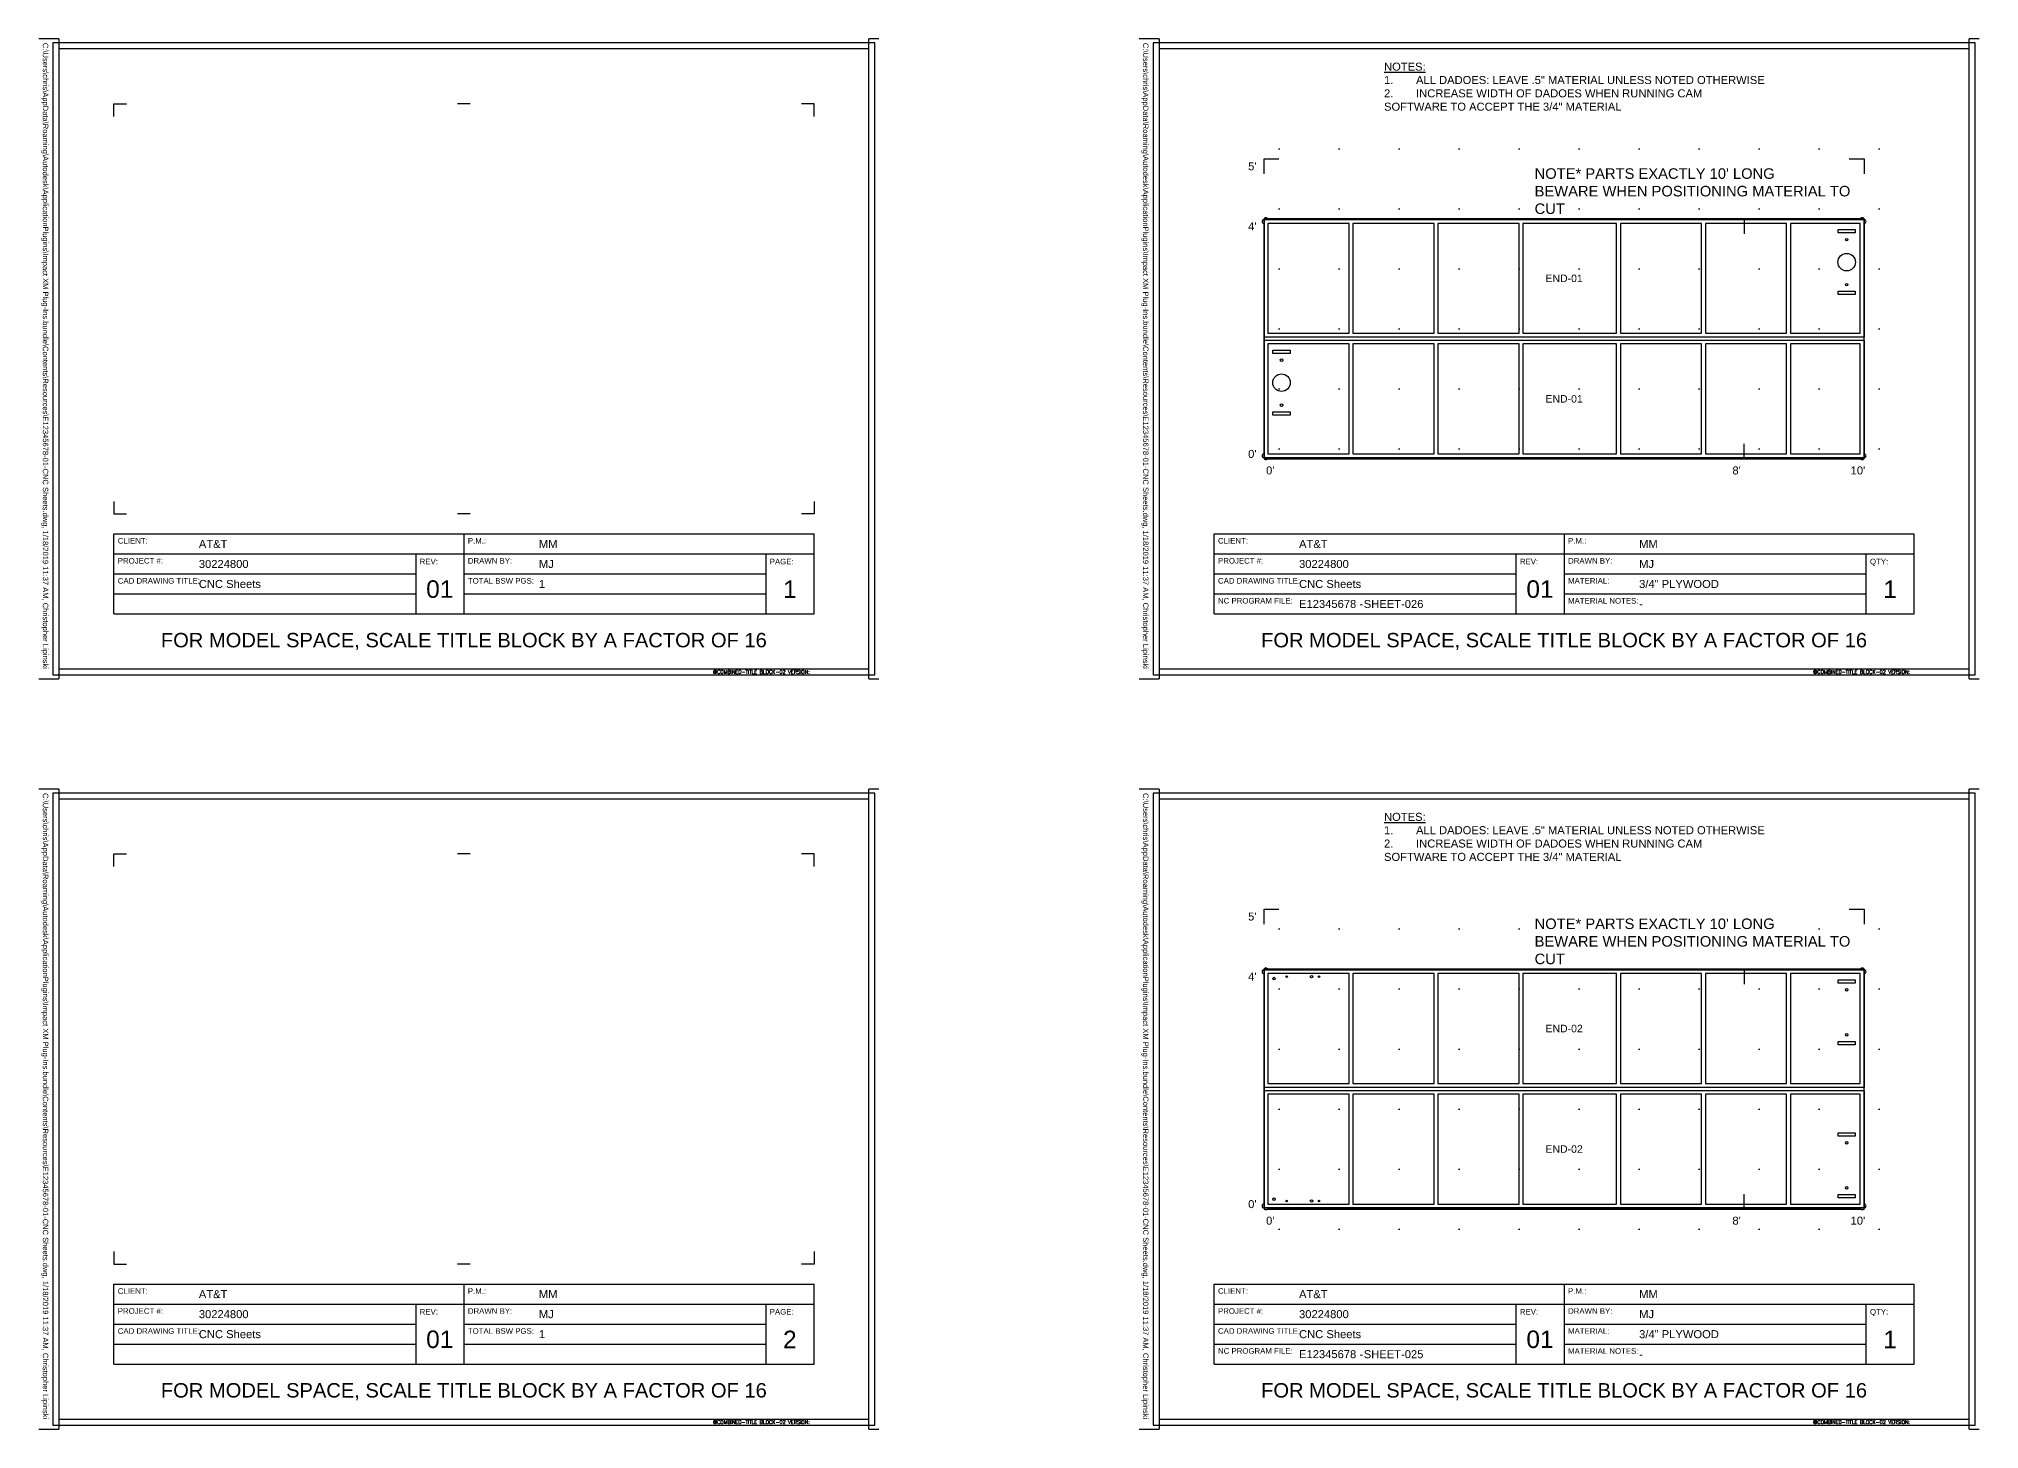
# Model space of a CAD drawing. Header units: inches. Extents: x 292 to 1880, y 512 to 1390.
# Drawn here: x 292 to 680, y 1112 to 1390 of the extents above; entities that cross this region are included whole.
import ezdxf
from ezdxf.enums import TextEntityAlignment as Align

# ---------------------------------------------------------------- set-up
doc = ezdxf.new("R2010")
doc.units = ezdxf.units.IN
doc.header["$MEASUREMENT"] = 0
doc.layers.get('Defpoints').update_dxf_attribs({"true_color": 0xff8080})
for name, color, linetype in [('0_GRID', 11, 'Continuous'), ('MD_Annotation', 4, 'Continuous'), ('MD_Title Blocks', 40, 'Continuous'), ('NC_Dado 0.25 Deep', 151, 'Continuous'), ('NC_Drill_D0.313', 20, 'Continuous'), ('NC_Drill_D0.5', 104, 'Continuous'), ('NC_Inside', 230, 'Continuous'), ('NC_Material', 5, 'Continuous'), ('NC_Outside', 74, 'Continuous')]:
    doc.layers.add(name, color=color, linetype=linetype)
doc.styles.add('ANNO', font='swissli.ttf')
doc.styles.get("Standard").update_dxf_attribs({"font": 'simplex.shx'})

# ---------------------------------------------------------------- blocks, each defined once
blk = doc.blocks.new('TBLOCK-CNC SHEET GRID-02')
at = {"layer": '0_GRID'}
h = blk.add_hatch(dxfattribs=at)
h.set_pattern_fill('GRID', color=11, scale=1.5, pattern_type=2)
h.set_pattern_definition([(0, (0.75, 1.5), (0, 1.5), [0, -1.5]), (0, (1.5, 1.5), (0, 1.5), [0, -1.5]), (0, (0, 1.5), (0, 1.5), [0, -1.5]), (0, (1.5, 0), (0, 1.5), [0, -1.5]), (0, (0.75, 0), (0, 1.5), [0, -1.5]), (0, (0, 0), (0, 1.5), [0, -1.5]), (0, (0.75, 0.75), (0, 1.5), [0, -1.5]), (0, (1.5, 0.75), (0, 1.5), [0, -1.5]), (0, (0, 0.75), (0, 1.5), [0, -1.5])])
h.paths.add_polyline_path([(7.75, 4), (-0.25, 4), (-0.25, -0.25), (7.75, -0.25)])
at = {"color": 14}
for p, q in [((0, 3.562), (0, 3.75)), ((0, 3.75), (0.187, 3.75)), ((7.312, 3.75), (7.5, 3.75)), ((7.5, 3.75), (7.5, 3.562)), ((0, 2.812), (0, 3)), ((0, 3), (0.187, 3)), ((5.812, 3), (6, 3)), ((6, 3), (6, 2.812)), ((7.312, 3), (7.5, 3)), ((7.5, 3), (7.5, 2.812)), ((0, 0.187), (0, 0)), ((0, 0), (0.187, 0)), ((5.812, 0), (6, 0)), ((6, 0), (6, 0.187)), ((7.312, 0), (7.5, 0)), ((7.5, 0), (7.5, 0.187))]:
    blk.add_line(p, q, dxfattribs=at)
at = {"color": 11, "char_height": 0.1, "style": 'ANNO'}
for s, insert, attachment_point in [("5'", (-0.094, 3.656), 6), ("4'", (-0.094, 2.906), 6), ("0'", (-0.094, 0.062), 6), ("0'", (0.078, -0.094), 2), ("8'", (5.906, -0.094), 2), ("10'", (7.422, -0.094), 2)]:
    blk.add_mtext(s, dxfattribs=dict(at, insert=insert, attachment_point=attachment_point))
blk = doc.blocks.new('TBLOCK-CNC NOTES-02')
at = {"color": 4, "linetype": 'Continuous', "insert": (0, 0), "char_height": 0.1, "width": 4.5, "attachment_point": 1, "style": 'ANNO'}
blk.add_mtext('\\A1;{\\LNOTES:\\P\\pi-0.3,l0.4,t0.4;}1.^IALL DADOES: LEAVE .5" MATERIAL UNLESS NOTED OTHERWISE\\P2.^IINCREASE WIDTH OF DADOES WHEN RUNNING CAM SOFTWARE TO ACCEPT THE 3/4" MATERIAL ', dxfattribs=at)
blk = doc.blocks.new('*U8')
at = {"color": 5}
for p, q in [((0.688, 1.688), (9.438, 1.688)), ((0.688, 0.788), (0.688, 1.688)), ((5.062, 1.688), (5.062, 0.688)), ((9.438, 0.688), (9.438, 1.688)), ((4.46, 1.438), (4.46, 0.688)), ((4.46, 1.438), (5.062, 1.438)), ((8.835, 1.438), (8.835, 0.688)), ((8.835, 1.438), (9.438, 1.438)), ((0.688, 0.688), (0.688, 0.788)), ((0.688, 0.688), (5.062, 0.688)), ((5.062, 0.688), (9.438, 0.688))]:
    blk.add_line(p, q, dxfattribs=at)
at = {"color": 9}
for p, q in [((0.688, 1.438), (4.46, 1.438)), ((5.062, 1.438), (8.835, 1.438)), ((0.688, 1.188), (4.46, 1.188)), ((5.062, 1.188), (8.835, 1.188)), ((0.688, 0.938), (4.46, 0.938)), ((5.062, 0.938), (8.835, 0.938))]:
    blk.add_line(p, q, dxfattribs=at)
blk.add_lwpolyline([(-0.075, -0.075), (10.2, -0.075), (10.2, 7.825), (-0.075, 7.825)], close=True, dxfattribs=at)
at = {"color": 5}
blk.add_lwpolyline([(0, 0), (10.125, 0), (10.125, 7.75), (0, 7.75)], close=True, dxfattribs=at)
at = {"layer": 'Defpoints'}
for p, q in [((0, 7.875), (-0.25, 7.875)), ((0, 7.875), (0, 7.75)), ((10.125, 7.75), (10.125, 7.875)), ((10.25, 7.875), (10.125, 7.875)), ((0, 0), (0, -0.125)), ((10.125, -0.125), (10.125, 0)), ((-0.25, -0.125), (0, -0.125)), ((10.125, -0.125), (10.25, -0.125))]:
    blk.add_line(p, q, dxfattribs=at)
for name, p in [('TBLOCK-CNC NOTES-02', (2.812, 7.577)), ('TBLOCK-CNC SHEET GRID-02', (1.312, 2.625))]:
    blk.add_blockref(name, p)
at = {"color": 4, "insert": (-0.22, 0), "char_height": 0.0675, "attachment_point": 9, "rotation": 270, "style": 'ANNO'}
blk.add_mtext('C:\\\\Users\\\\chris\\\\AppData\\\\Roaming\\\\Autodesk\\\\ApplicationPlugins\\\\Impact XM Plug-Ins.bundle\\\\Contents\\\\Resources\\\\E12345678-01-CNC Sheets.dwg, 1/18/2019 11:37 AM, Christopher Lipinski', dxfattribs=at)
at = {"color": 4, "style": 'ANNO'}
for s, insert, char_height, attachment_point in [('CLIENT:', (0.737, 1.637), 0.07, 1), ('P.M.:', (5.112, 1.637), 0.07, 1), ('PROJECT #:', (0.737, 1.387), 0.07, 1), ('REV:', (4.51, 1.377), 0.07, 1), ('DRAWN BY:', (5.112, 1.387), 0.07, 1), ('QTY:', (8.885, 1.377), 0.07, 1), ('CAD DRAWING TITLE:', (0.737, 1.137), 0.07, 1), ('CNC Sheets', (1.75, 1.062), 0.1, 4), ('01', (4.761, 0.997), 0.2188, 5), ('MATERIAL:', (5.112, 1.137), 0.07, 1), ('NC PROGRAM FILE:', (0.737, 0.888), 0.07, 1), ('E12345678 -', (1.75, 0.812), 0.1, 4), ('MATERIAL NOTES:', (5.112, 0.887), 0.07, 1)]:
    blk.add_mtext(s, dxfattribs=dict(at, insert=insert, char_height=char_height, attachment_point=attachment_point))
at = {"color": 14, "insert": (5.062, 0.344), "char_height": 0.18, "attachment_point": 5, "style": 'ANNO'}
blk.add_mtext('FOR MODEL SPACE, SCALE TITLE BLOCK BY A FACTOR OF 16', dxfattribs=at)
at = {"color": 4, "style": 'ANNO'}
for tag, p in [('CLIENT_2', (1.75, 1.562)), ('PM_2', (6, 1.562)), ('PROJECT_NO_2', (1.75, 1.312)), ('DET_2', (6, 1.312)), ('MATERIAL', (6, 1.062)), ('NC_PROG', (2.559, 0.812)), ('MATERIAL_NOTES', (6, 0.812))]:
    blk.add_attdef(tag, text='', height=0.1, dxfattribs=at).set_placement(p, align=Align.MIDDLE_LEFT)
blk.add_attdef('QTY', text='', height=0.219, dxfattribs=at).set_placement((9.136, 0.997), align=Align.MIDDLE_CENTER)
at = {"layer": 'Defpoints'}
blk.add_text('@COMBINED-TITLE BLOCK-02 VERSION:', height=0.045, dxfattribs=at).set_placement((8.175, -0.059))
at = {"layer": 'Defpoints', "flags": 2}
blk.add_attdef('TITLE_BLOCK_VERSION', (9.558, -0.059), '', height=0.045, dxfattribs=at)
blk = doc.blocks.new('*U10')
at = {"color": 14}
for p, q in [((0.688, 6.906), (0.688, 7.063)), ((0.688, 7.063), (0.844, 7.063)), ((5.141, 7.063), (4.984, 7.063)), ((9.438, 7.063), (9.281, 7.063)), ((9.438, 6.906), (9.438, 7.063)), ((0.688, 2.094), (0.688, 1.938)), ((9.438, 2.094), (9.438, 1.938)), ((0.688, 1.938), (0.844, 1.938)), ((5.141, 1.938), (4.984, 1.938)), ((9.438, 1.938), (9.281, 1.938))]:
    blk.add_line(p, q, dxfattribs=at)
at = {"color": 5}
for p, q in [((0.688, 1.688), (9.438, 1.688)), ((0.688, 0.788), (0.688, 1.688)), ((5.062, 1.688), (5.062, 0.688)), ((9.438, 0.688), (9.438, 1.688)), ((4.46, 1.438), (4.46, 0.688)), ((4.46, 1.438), (5.062, 1.438)), ((8.835, 1.438), (8.835, 0.688)), ((8.835, 1.438), (9.438, 1.438)), ((0.688, 0.688), (0.688, 0.788)), ((0.688, 0.688), (5.062, 0.688)), ((5.062, 0.688), (9.438, 0.688))]:
    blk.add_line(p, q, dxfattribs=at)
at = {"color": 9}
for p, q in [((0.688, 1.438), (4.46, 1.438)), ((5.062, 1.438), (8.835, 1.438)), ((0.688, 1.188), (4.46, 1.188)), ((5.062, 1.188), (8.835, 1.188)), ((0.688, 0.938), (4.46, 0.938)), ((5.062, 0.938), (8.835, 0.938))]:
    blk.add_line(p, q, dxfattribs=at)
blk.add_lwpolyline([(-0.075, -0.075), (10.2, -0.075), (10.2, 7.825), (-0.075, 7.825)], close=True, dxfattribs=at)
at = {"color": 5}
blk.add_lwpolyline([(0, 0), (10.125, 0), (10.125, 7.75), (0, 7.75)], close=True, dxfattribs=at)
at = {"layer": 'Defpoints'}
for p, q in [((0, 7.875), (-0.25, 7.875)), ((0, 7.875), (0, 7.75)), ((10.125, 7.75), (10.125, 7.875)), ((10.25, 7.875), (10.125, 7.875)), ((0, 0), (0, -0.125)), ((10.125, -0.125), (10.125, 0)), ((-0.25, -0.125), (0, -0.125)), ((10.125, -0.125), (10.25, -0.125))]:
    blk.add_line(p, q, dxfattribs=at)
at = {"color": 4, "insert": (-0.22, 0), "char_height": 0.0675, "attachment_point": 9, "rotation": 270, "style": 'ANNO'}
blk.add_mtext('C:\\\\Users\\\\chris\\\\AppData\\\\Roaming\\\\Autodesk\\\\ApplicationPlugins\\\\Impact XM Plug-Ins.bundle\\\\Contents\\\\Resources\\\\E12345678-01-CNC Sheets.dwg, 1/18/2019 11:37 AM, Christopher Lipinski', dxfattribs=at)
at = {"color": 4, "style": 'ANNO'}
for s, insert, char_height, attachment_point in [('CLIENT:', (0.737, 1.637), 0.07, 1), ('P.M.:', (5.112, 1.637), 0.07, 1), ('PROJECT #:', (0.737, 1.387), 0.07, 1), ('REV:', (4.51, 1.377), 0.07, 1), ('DRAWN BY:', (5.112, 1.387), 0.07, 1), ('PAGE:', (8.885, 1.377), 0.07, 1), ('CAD DRAWING TITLE:', (0.737, 1.137), 0.07, 1), ('CNC Sheets', (1.75, 1.062), 0.1, 4), ('01', (4.761, 0.997), 0.2188, 5), ('TOTAL BSW PGS:', (5.112, 1.137), 0.07, 1)]:
    blk.add_mtext(s, dxfattribs=dict(at, insert=insert, char_height=char_height, attachment_point=attachment_point))
at = {"color": 14, "insert": (5.062, 0.344), "char_height": 0.18, "attachment_point": 5, "style": 'ANNO'}
blk.add_mtext('FOR MODEL SPACE, SCALE TITLE BLOCK BY A FACTOR OF 16', dxfattribs=at)
at = {"color": 4, "style": 'ANNO'}
for tag, p in [('CLIENT_2', (1.75, 1.562)), ('PM_2', (6, 1.562)), ('PROJECT_NO_2', (1.75, 1.312)), ('DET_2', (6, 1.312)), ('TOTAL_BSW_PGS', (6, 1.062))]:
    blk.add_attdef(tag, text='', height=0.1, dxfattribs=at).set_placement(p, align=Align.MIDDLE_LEFT)
blk.add_attdef('PAGE', text='', height=0.219, dxfattribs=at).set_placement((9.136, 0.997), align=Align.MIDDLE_CENTER)
at = {"layer": 'Defpoints'}
blk.add_text('@COMBINED-TITLE BLOCK-02 VERSION:', height=0.045, dxfattribs=at).set_placement((8.175, -0.059))
at = {"layer": 'Defpoints', "flags": 2}
blk.add_attdef('TITLE_BLOCK_VERSION', (9.558, -0.059), '', height=0.045, dxfattribs=at)
blk = doc.blocks.new('*U9')
at = {"color": 14}
for p, q in [((0.688, 6.906), (0.688, 7.063)), ((0.688, 7.063), (0.844, 7.063)), ((5.141, 7.063), (4.984, 7.063)), ((9.438, 7.063), (9.281, 7.063)), ((9.438, 6.906), (9.438, 7.063)), ((0.688, 2.094), (0.688, 1.938)), ((9.438, 2.094), (9.438, 1.938)), ((0.688, 1.938), (0.844, 1.938)), ((5.141, 1.938), (4.984, 1.938)), ((9.438, 1.938), (9.281, 1.938))]:
    blk.add_line(p, q, dxfattribs=at)
at = {"color": 5}
for p, q in [((0.688, 1.688), (9.438, 1.688)), ((0.688, 0.788), (0.688, 1.688)), ((5.062, 1.688), (5.062, 0.688)), ((9.438, 0.688), (9.438, 1.688)), ((4.46, 1.438), (4.46, 0.688)), ((4.46, 1.438), (5.062, 1.438)), ((8.835, 1.438), (8.835, 0.688)), ((8.835, 1.438), (9.438, 1.438)), ((0.688, 0.688), (0.688, 0.788)), ((0.688, 0.688), (5.062, 0.688)), ((5.062, 0.688), (9.438, 0.688))]:
    blk.add_line(p, q, dxfattribs=at)
at = {"color": 9}
for p, q in [((0.688, 1.438), (4.46, 1.438)), ((5.062, 1.438), (8.835, 1.438)), ((0.688, 1.188), (4.46, 1.188)), ((5.062, 1.188), (8.835, 1.188)), ((0.688, 0.938), (4.46, 0.938)), ((5.062, 0.938), (8.835, 0.938))]:
    blk.add_line(p, q, dxfattribs=at)
blk.add_lwpolyline([(-0.075, -0.075), (10.2, -0.075), (10.2, 7.825), (-0.075, 7.825)], close=True, dxfattribs=at)
at = {"color": 5}
blk.add_lwpolyline([(0, 0), (10.125, 0), (10.125, 7.75), (0, 7.75)], close=True, dxfattribs=at)
at = {"layer": 'Defpoints'}
for p, q in [((0, 7.875), (-0.25, 7.875)), ((0, 7.875), (0, 7.75)), ((10.125, 7.75), (10.125, 7.875)), ((10.25, 7.875), (10.125, 7.875)), ((0, 0), (0, -0.125)), ((10.125, -0.125), (10.125, 0)), ((-0.25, -0.125), (0, -0.125)), ((10.125, -0.125), (10.25, -0.125))]:
    blk.add_line(p, q, dxfattribs=at)
at = {"color": 4, "insert": (-0.22, 0), "char_height": 0.0675, "attachment_point": 9, "rotation": 270, "style": 'ANNO'}
blk.add_mtext('C:\\\\Users\\\\chris\\\\AppData\\\\Roaming\\\\Autodesk\\\\ApplicationPlugins\\\\Impact XM Plug-Ins.bundle\\\\Contents\\\\Resources\\\\E12345678-01-CNC Sheets.dwg, 1/18/2019 11:37 AM, Christopher Lipinski', dxfattribs=at)
at = {"color": 4, "style": 'ANNO'}
for s, insert, char_height, attachment_point in [('CLIENT:', (0.737, 1.637), 0.07, 1), ('P.M.:', (5.112, 1.637), 0.07, 1), ('PROJECT #:', (0.737, 1.387), 0.07, 1), ('REV:', (4.51, 1.377), 0.07, 1), ('DRAWN BY:', (5.112, 1.387), 0.07, 1), ('PAGE:', (8.885, 1.377), 0.07, 1), ('CAD DRAWING TITLE:', (0.737, 1.137), 0.07, 1), ('CNC Sheets', (1.75, 1.062), 0.1, 4), ('01', (4.761, 0.997), 0.2188, 5), ('TOTAL BSW PGS:', (5.112, 1.137), 0.07, 1)]:
    blk.add_mtext(s, dxfattribs=dict(at, insert=insert, char_height=char_height, attachment_point=attachment_point))
at = {"color": 14, "insert": (5.062, 0.344), "char_height": 0.18, "attachment_point": 5, "style": 'ANNO'}
blk.add_mtext('FOR MODEL SPACE, SCALE TITLE BLOCK BY A FACTOR OF 16', dxfattribs=at)
at = {"color": 4, "style": 'ANNO'}
for tag, p in [('CLIENT_2', (1.75, 1.562)), ('PM_2', (6, 1.562)), ('PROJECT_NO_2', (1.75, 1.312)), ('DET_2', (6, 1.312)), ('TOTAL_BSW_PGS', (6, 1.062))]:
    blk.add_attdef(tag, text='', height=0.1, dxfattribs=at).set_placement(p, align=Align.MIDDLE_LEFT)
blk.add_attdef('PAGE', text='', height=0.219, dxfattribs=at).set_placement((9.136, 0.997), align=Align.MIDDLE_CENTER)
at = {"layer": 'Defpoints'}
blk.add_text('@COMBINED-TITLE BLOCK-02 VERSION:', height=0.045, dxfattribs=at).set_placement((8.175, -0.059))
at = {"layer": 'Defpoints', "flags": 2}
blk.add_attdef('TITLE_BLOCK_VERSION', (9.558, -0.059), '', height=0.045, dxfattribs=at)

msp = doc.modelspace()

# ---------------------------------------------------------------- linework, layer by layer
at = {"layer": 'NC_Dado 0.25 Deep'}
for points in [[(657.38, 1306.63, 0.40662), (657.02, 1307.02), (657.02, 1353.08, 0.40662), (657.38, 1353.47, 0.407236), (657.02, 1353.87, 0.40756), (656.62, 1354.23, 0.40662), (656.23, 1353.87), (537.77, 1353.87, 0.40662), (537.37, 1354.23, 0.407308), (536.98, 1353.87, 0.407129), (536.62, 1353.47, 0.40662), (536.98, 1353.08), (536.98, 1307.02, 0.40662), (536.62, 1306.63, 0.406995), (536.98, 1306.23, 0.406995), (537.37, 1305.87, 0.40662), (537.77, 1306.23), (656.23, 1306.23, 0.40662), (656.62, 1305.87, 0.406995), (657.02, 1306.23, 0.406995)], [(657.38, 1156.63, 0.40662), (657.02, 1157.02), (657.02, 1203.08, 0.40662), (657.38, 1203.47, 0.407236), (657.02, 1203.87, 0.40756), (656.62, 1204.23, 0.40662), (656.23, 1203.87), (537.77, 1203.87, 0.40662), (537.37, 1204.23, 0.407308), (536.98, 1203.87, 0.407129), (536.62, 1203.47, 0.40662), (536.98, 1203.08), (536.98, 1157.02, 0.40662), (536.62, 1156.63, 0.406995), (536.98, 1156.23, 0.406995), (537.37, 1155.87, 0.40662), (537.77, 1156.23), (656.23, 1156.23, 0.40662), (656.62, 1155.87, 0.406995), (657.02, 1156.23, 0.406995)]]:
    msp.add_lwpolyline(points, format="xyb", close=True, dxfattribs=at)
for points in [[(554, 1353.08), (537.77, 1353.08), (537.77, 1331.12), (554, 1331.12)], [(571, 1353.08), (554.75, 1353.08), (554.75, 1331.12), (571, 1331.12)], [(571.75, 1331.12), (588, 1331.12), (588, 1353.08), (571.75, 1353.08)], [(588.75, 1331.12), (607.5, 1331.12), (607.5, 1353.08), (588.75, 1353.08)], [(608.25, 1331.12), (624.5, 1331.12), (624.5, 1353.08), (608.25, 1353.08)], [(641.5, 1353.08), (625.25, 1353.08), (625.25, 1331.12), (641.5, 1331.12)], [(642.25, 1331.12), (656.23, 1331.12), (656.23, 1353.08), (642.25, 1353.08)], [(554, 1328.98), (537.77, 1328.98), (537.77, 1307.02), (554, 1307.02)], [(571, 1328.98), (554.75, 1328.98), (554.75, 1307.02), (571, 1307.02)], [(571.75, 1307.02), (588, 1307.02), (588, 1328.98), (571.75, 1328.98)], [(588.75, 1307.02), (607.5, 1307.02), (607.5, 1328.98), (588.75, 1328.98)], [(608.25, 1307.02), (624.5, 1307.02), (624.5, 1328.98), (608.25, 1328.98)], [(641.5, 1328.98), (625.25, 1328.98), (625.25, 1307.02), (641.5, 1307.02)], [(642.25, 1307.02), (656.23, 1307.02), (656.23, 1328.98), (642.25, 1328.98)], [(554, 1203.08), (537.77, 1203.08), (537.77, 1181.12), (554, 1181.12)], [(571, 1203.08), (554.75, 1203.08), (554.75, 1181.12), (571, 1181.12)], [(571.75, 1181.12), (588, 1181.12), (588, 1203.08), (571.75, 1203.08)], [(588.75, 1181.12), (607.5, 1181.12), (607.5, 1203.08), (588.75, 1203.08)], [(608.25, 1181.12), (624.5, 1181.12), (624.5, 1203.08), (608.25, 1203.08)], [(641.5, 1203.08), (625.25, 1203.08), (625.25, 1181.12), (641.5, 1181.12)], [(642.25, 1181.12), (656.23, 1181.12), (656.23, 1203.08), (642.25, 1203.08)], [(554, 1178.98), (537.77, 1178.98), (537.77, 1157.02), (554, 1157.02)], [(571, 1178.98), (554.75, 1178.98), (554.75, 1157.02), (571, 1157.02)], [(571.75, 1157.02), (588, 1157.02), (588, 1178.98), (571.75, 1178.98)], [(588.75, 1157.02), (607.5, 1157.02), (607.5, 1178.98), (588.75, 1178.98)], [(608.25, 1157.02), (624.5, 1157.02), (624.5, 1178.98), (608.25, 1178.98)], [(641.5, 1178.98), (625.25, 1178.98), (625.25, 1157.02), (641.5, 1157.02)], [(642.25, 1157.02), (656.23, 1157.02), (656.23, 1178.98), (642.25, 1178.98)]]:
    msp.add_lwpolyline(points, close=True, dxfattribs=at)
at = {"layer": 'NC_Drill_D0.313'}
for centre in [(541.5, 1202.48), (548, 1202.48), (541.5, 1157.62), (548, 1157.62)]:
    msp.add_circle(centre, 0.156, dxfattribs=at)
at = {"layer": 'NC_Drill_D0.5'}
for centre in [(653.5, 1349.85), (653.5, 1340.85), (540.5, 1325.75), (540.5, 1316.75), (539, 1202.1), (546.5, 1202.48), (653.5, 1199.85), (653.5, 1190.85), (653.5, 1169.25), (653.5, 1160.25), (539, 1158), (546.5, 1157.62)]:
    msp.add_circle(centre, 0.25, dxfattribs=at)
at = {"layer": 'NC_Inside'}
for points in [[(651.78, 1351.19), (651.78, 1351.85), (655.22, 1351.85), (655.22, 1351.19)], [(651.78, 1338.85), (651.78, 1339.51), (655.22, 1339.51), (655.22, 1338.85)], [(538.78, 1327.09), (538.78, 1327.75), (542.22, 1327.75), (542.22, 1327.09)], [(538.78, 1314.75), (538.78, 1315.41), (542.22, 1315.41), (542.22, 1314.75)], [(651.78, 1201.19), (651.78, 1201.85), (655.22, 1201.85), (655.22, 1201.19)], [(651.78, 1188.85), (651.78, 1189.51), (655.22, 1189.51), (655.22, 1188.85)], [(655.22, 1171.25), (655.22, 1170.59), (651.78, 1170.59), (651.78, 1171.25)], [(655.22, 1158.91), (655.22, 1158.25), (651.78, 1158.25), (651.78, 1158.91)]]:
    msp.add_lwpolyline(points, close=True, dxfattribs=at)
for centre in [(653.5, 1345.35), (540.5, 1321.25)]:
    msp.add_circle(centre, 1.75, dxfattribs=at)
at = {"layer": 'NC_Material', "linetype": 'Continuous'}
for points in [[(537, 1306), (657, 1306), (657, 1354), (537, 1354)], [(537, 1156), (657, 1156), (657, 1204), (537, 1204)]]:
    msp.add_lwpolyline(points, close=True, dxfattribs=at)
at = {"layer": 'NC_Outside'}
for points in [[(537, 1330.35), (537, 1353.85), (657, 1353.85), (657, 1330.35)], [(537, 1306.25), (537, 1329.75), (657, 1329.75), (657, 1306.25)], [(537, 1180.35), (537, 1203.85), (657, 1203.85), (657, 1180.35)], [(537, 1156.25), (537, 1179.75), (657, 1179.75), (657, 1156.25)]]:
    msp.add_lwpolyline(points, close=True, dxfattribs=at)

# ---------------------------------------------------------------- block references
at = {"layer": 'MD_Title Blocks'}
ref = msp.add_blockref('*U10', (296, 1264), dxfattribs=dict(at, xscale=16, yscale=16, zscale=16))
ref.add_attrib('CLIENT_2', 'AT&T', dxfattribs={"layer": '0', "color": 4, "height": 1.6, "style": 'ANNO'}).set_placement((324, 1289), align=Align.MIDDLE_LEFT)
ref.add_attrib('PROJECT_NO_2', '30224800', dxfattribs={"layer": '0', "color": 4, "height": 1.6, "style": 'ANNO'}).set_placement((324, 1285), align=Align.MIDDLE_LEFT)
ref.add_attrib('PM_2', 'MM', dxfattribs={"layer": '0', "color": 4, "height": 1.6, "style": 'ANNO'}).set_placement((392, 1289), align=Align.MIDDLE_LEFT)
ref.add_attrib('DET_2', 'MJ', dxfattribs={"layer": '0', "color": 4, "height": 1.6, "style": 'ANNO'}).set_placement((392, 1285), align=Align.MIDDLE_LEFT)
ref.add_attrib('PAGE', '1', dxfattribs={"layer": '0', "color": 4, "height": 3.5, "style": 'ANNO'}).set_placement((442.18, 1279.95), align=Align.MIDDLE_CENTER)
ref.add_attrib('TOTAL_BSW_PGS', '1', dxfattribs={"layer": '0', "color": 4, "height": 1.6, "style": 'ANNO'}).set_placement((392, 1281), align=Align.MIDDLE_LEFT)
ref = msp.add_blockref('*U8', (516, 1264), dxfattribs=dict(at, xscale=16, yscale=16, zscale=16))
ref.add_attrib('CLIENT_2', 'AT&T', dxfattribs={"layer": '0', "color": 4, "height": 1.6, "style": 'ANNO'}).set_placement((544, 1289), align=Align.MIDDLE_LEFT)
ref.add_attrib('PROJECT_NO_2', '30224800', dxfattribs={"layer": '0', "color": 4, "height": 1.6, "style": 'ANNO'}).set_placement((544, 1285), align=Align.MIDDLE_LEFT)
ref.add_attrib('PM_2', 'MM', dxfattribs={"layer": '0', "color": 4, "height": 1.6, "style": 'ANNO'}).set_placement((612, 1289), align=Align.MIDDLE_LEFT)
ref.add_attrib('DET_2', 'MJ', dxfattribs={"layer": '0', "color": 4, "height": 1.6, "style": 'ANNO'}).set_placement((612, 1285), align=Align.MIDDLE_LEFT)
ref.add_attrib('NC_PROG', 'SHEET-026', dxfattribs={"layer": '0', "color": 4, "height": 1.6, "style": 'ANNO'}).set_placement((556.94, 1277), align=Align.MIDDLE_LEFT)
ref.add_attrib('MATERIAL', '3/4" PLYWOOD', dxfattribs={"layer": '0', "color": 4, "height": 1.6, "style": 'ANNO'}).set_placement((612, 1281), align=Align.MIDDLE_LEFT)
ref.add_attrib('MATERIAL_NOTES', '-', dxfattribs={"layer": '0', "color": 4, "height": 1.6, "style": 'ANNO'}).set_placement((612, 1277), align=Align.MIDDLE_LEFT)
ref.add_attrib('QTY', '1', dxfattribs={"layer": '0', "color": 4, "height": 3.5, "style": 'ANNO'}).set_placement((662.18, 1279.95), align=Align.MIDDLE_CENTER)
ref = msp.add_blockref('*U9', (296, 1114), dxfattribs=dict(at, xscale=16, yscale=16, zscale=16))
ref.add_attrib('CLIENT_2', 'AT&T', dxfattribs={"layer": '0', "color": 4, "height": 1.6, "style": 'ANNO'}).set_placement((324, 1139), align=Align.MIDDLE_LEFT)
ref.add_attrib('PROJECT_NO_2', '30224800', dxfattribs={"layer": '0', "color": 4, "height": 1.6, "style": 'ANNO'}).set_placement((324, 1135), align=Align.MIDDLE_LEFT)
ref.add_attrib('PM_2', 'MM', dxfattribs={"layer": '0', "color": 4, "height": 1.6, "style": 'ANNO'}).set_placement((392, 1139), align=Align.MIDDLE_LEFT)
ref.add_attrib('DET_2', 'MJ', dxfattribs={"layer": '0', "color": 4, "height": 1.6, "style": 'ANNO'}).set_placement((392, 1135), align=Align.MIDDLE_LEFT)
ref.add_attrib('PAGE', '2', dxfattribs={"layer": '0', "color": 4, "height": 3.5, "style": 'ANNO'}).set_placement((442.18, 1129.95), align=Align.MIDDLE_CENTER)
ref.add_attrib('TOTAL_BSW_PGS', '1', dxfattribs={"layer": '0', "color": 4, "height": 1.6, "style": 'ANNO'}).set_placement((392, 1131), align=Align.MIDDLE_LEFT)
ref = msp.add_blockref('*U8', (516, 1114), dxfattribs=dict(at, xscale=16, yscale=16, zscale=16))
ref.add_attrib('CLIENT_2', 'AT&T', dxfattribs={"layer": '0', "color": 4, "height": 1.6, "style": 'ANNO'}).set_placement((544, 1139), align=Align.MIDDLE_LEFT)
ref.add_attrib('PROJECT_NO_2', '30224800', dxfattribs={"layer": '0', "color": 4, "height": 1.6, "style": 'ANNO'}).set_placement((544, 1135), align=Align.MIDDLE_LEFT)
ref.add_attrib('PM_2', 'MM', dxfattribs={"layer": '0', "color": 4, "height": 1.6, "style": 'ANNO'}).set_placement((612, 1139), align=Align.MIDDLE_LEFT)
ref.add_attrib('DET_2', 'MJ', dxfattribs={"layer": '0', "color": 4, "height": 1.6, "style": 'ANNO'}).set_placement((612, 1135), align=Align.MIDDLE_LEFT)
ref.add_attrib('NC_PROG', 'SHEET-025', dxfattribs={"layer": '0', "color": 4, "height": 1.6, "style": 'ANNO'}).set_placement((556.94, 1127), align=Align.MIDDLE_LEFT)
ref.add_attrib('MATERIAL', '3/4" PLYWOOD', dxfattribs={"layer": '0', "color": 4, "height": 1.6, "style": 'ANNO'}).set_placement((612, 1131), align=Align.MIDDLE_LEFT)
ref.add_attrib('MATERIAL_NOTES', '-', dxfattribs={"layer": '0', "color": 4, "height": 1.6, "style": 'ANNO'}).set_placement((612, 1127), align=Align.MIDDLE_LEFT)
ref.add_attrib('QTY', '1', dxfattribs={"layer": '0', "color": 4, "height": 3.5, "style": 'ANNO'}).set_placement((662.18, 1129.95), align=Align.MIDDLE_CENTER)

# ---------------------------------------------------------------- texts
at = {"layer": 'MD_Annotation', "linetype": 'Continuous', "char_height": 2.1075, "attachment_point": 1, "style": 'ANNO'}
for insert in [(591.1, 1364.11), (591.1, 1214.11)]:
    msp.add_mtext_dynamic_manual_height_columns("NOTE* PARTS EXACTLY 10' LONG\\PBEWARE WHEN POSITIONING MATERIAL TO CUT", width=64.4857, gutter_width=1, heights=[0], dxfattribs=dict(at, insert=insert))
at = {"layer": 'MD_Annotation', "linetype": 'Continuous', "char_height": 1.5, "attachment_point": 5, "style": 'ANNO'}
for s, insert in [('END-01', (597, 1342.1)), ('END-01', (597, 1318)), ('END-02', (597, 1192.1)), ('END-02', (597, 1168))]:
    msp.add_mtext(s, dxfattribs=dict(at, insert=insert))

doc.saveas('drawing.dxf')
